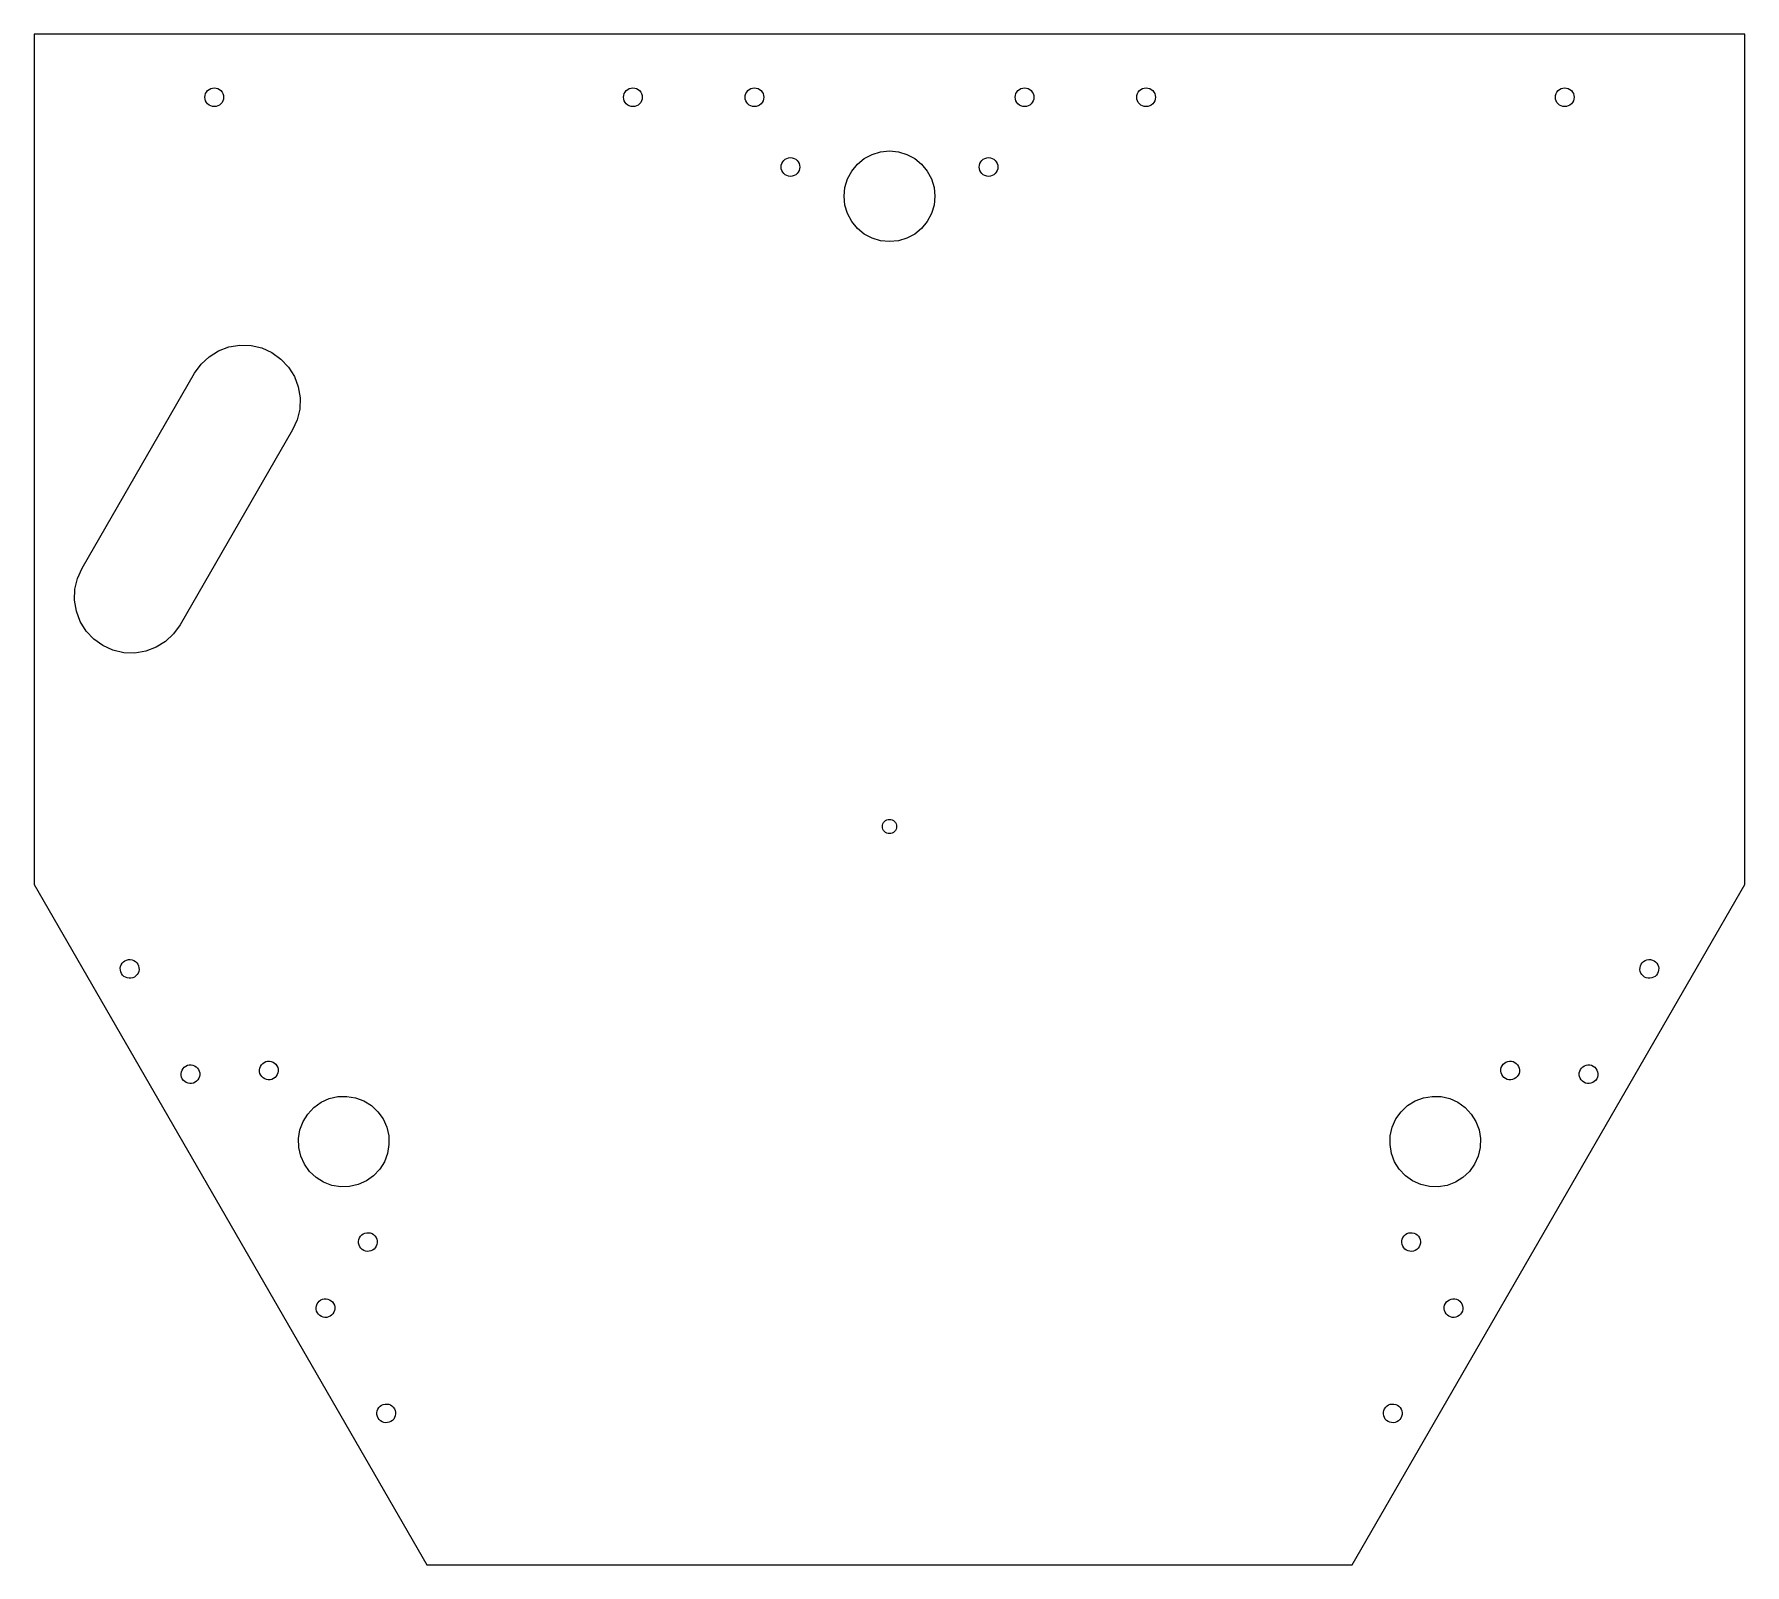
# Model space of a CAD drawing. Header units: metres. Extents: x -190 to 190, y -164 to 176.
import ezdxf

# ---------------------------------------------------------------- set-up
doc = ezdxf.new("R2010")
doc.units = ezdxf.units.M

msp = doc.modelspace()

# ---------------------------------------------------------------- linework, layer by layer
for p, q in [((190, 176), (-190, 176)), ((-190, 176), (-190, -12.9103)), ((190, -12.9103), (190, 176)), ((-151.729, 163.156), (-151.471, 163.471)), ((-151.471, 163.471), (-151.156, 163.729)), ((-151.156, 163.729), (-150.796, 163.922)), ((-150.796, 163.922), (-150.406, 164.04)), ((-150.406, 164.04), (-150, 164.08)), ((-150, 164.08), (-149.594, 164.04)), ((-149.594, 164.04), (-149.204, 163.922)), ((-149.204, 163.922), (-148.844, 163.729)), ((-148.844, 163.729), (-148.529, 163.471)), ((-148.529, 163.471), (-148.271, 163.156)), ((-58.7294, 163.156), (-58.4708, 163.471)), ((-58.4708, 163.471), (-58.1556, 163.729)), ((-58.1556, 163.729), (-57.796, 163.922)), ((-57.796, 163.922), (-57.4058, 164.04)), ((-57.4058, 164.04), (-57, 164.08)), ((-57, 164.08), (-56.5942, 164.04)), ((-56.5942, 164.04), (-56.204, 163.922)), ((-56.204, 163.922), (-55.8444, 163.729)), ((-55.8444, 163.729), (-55.5292, 163.471)), ((-55.5292, 163.471), (-55.2705, 163.156)), ((-31.7294, 163.156), (-31.4708, 163.471)), ((-31.4708, 163.471), (-31.1556, 163.729)), ((-31.1556, 163.729), (-30.796, 163.922)), ((-30.796, 163.922), (-30.4058, 164.04)), ((-30.4058, 164.04), (-30, 164.08)), ((-30, 164.08), (-29.5942, 164.04)), ((-29.5942, 164.04), (-29.204, 163.922)), ((-29.204, 163.922), (-28.8444, 163.729)), ((-28.8444, 163.729), (-28.5292, 163.471)), ((-28.5292, 163.471), (-28.2705, 163.156)), ((28.2705, 163.156), (28.5292, 163.471)), ((28.5292, 163.471), (28.8444, 163.729)), ((28.8444, 163.729), (29.204, 163.922)), ((29.204, 163.922), (29.5942, 164.04)), ((29.5942, 164.04), (30, 164.08)), ((30, 164.08), (30.4058, 164.04)), ((30.4058, 164.04), (30.796, 163.922)), ((30.796, 163.922), (31.1556, 163.729)), ((31.1556, 163.729), (31.4708, 163.471)), ((31.4708, 163.471), (31.7294, 163.156)), ((55.2705, 163.156), (55.5292, 163.471)), ((55.5292, 163.471), (55.8444, 163.729)), ((55.8444, 163.729), (56.204, 163.922)), ((56.204, 163.922), (56.5942, 164.04)), ((56.5942, 164.04), (57, 164.08)), ((57, 164.08), (57.4058, 164.04)), ((57.4058, 164.04), (57.796, 163.922)), ((57.796, 163.922), (58.1556, 163.729)), ((58.1556, 163.729), (58.4708, 163.471)), ((58.4708, 163.471), (58.7294, 163.156)), ((148.271, 163.156), (148.529, 163.471)), ((148.529, 163.471), (148.844, 163.729)), ((148.844, 163.729), (149.204, 163.922)), ((149.204, 163.922), (149.594, 164.04)), ((149.594, 164.04), (150, 164.08)), ((150, 164.08), (150.406, 164.04)), ((150.406, 164.04), (150.796, 163.922)), ((150.796, 163.922), (151.156, 163.729)), ((151.156, 163.729), (151.471, 163.471)), ((151.471, 163.471), (151.729, 163.156)), ((-152.08, 162), (-152.04, 162.406)), ((-152.04, 161.594), (-152.08, 162)), ((-152.04, 162.406), (-151.922, 162.796)), ((-151.922, 161.204), (-152.04, 161.594)), ((-151.922, 162.796), (-151.729, 163.156)), ((-151.729, 160.844), (-151.922, 161.204)), ((-151.471, 160.529), (-151.729, 160.844)), ((-151.156, 160.271), (-151.471, 160.529)), ((-150.796, 160.078), (-151.156, 160.271)), ((-150.406, 159.96), (-150.796, 160.078)), ((-150, 159.92), (-150.406, 159.96)), ((-149.594, 159.96), (-150, 159.92)), ((-149.204, 160.078), (-149.594, 159.96)), ((-148.844, 160.271), (-149.204, 160.078)), ((-148.529, 160.529), (-148.844, 160.271)), ((-148.271, 160.844), (-148.529, 160.529)), ((-148.271, 163.156), (-148.078, 162.796)), ((-148.078, 161.204), (-148.271, 160.844)), ((-148.078, 162.796), (-147.96, 162.406)), ((-147.96, 161.594), (-148.078, 161.204)), ((-147.96, 162.406), (-147.92, 162)), ((-147.92, 162), (-147.96, 161.594)), ((-59.08, 162), (-59.04, 162.406)), ((-59.04, 161.594), (-59.08, 162)), ((-59.04, 162.406), (-58.9217, 162.796)), ((-58.9217, 161.204), (-59.04, 161.594)), ((-58.9217, 162.796), (-58.7294, 163.156)), ((-58.7294, 160.844), (-58.9217, 161.204)), ((-58.4708, 160.529), (-58.7294, 160.844)), ((-58.1556, 160.271), (-58.4708, 160.529)), ((-57.796, 160.078), (-58.1556, 160.271)), ((-57.4058, 159.96), (-57.796, 160.078)), ((-57, 159.92), (-57.4058, 159.96)), ((-56.5942, 159.96), (-57, 159.92)), ((-56.204, 160.078), (-56.5942, 159.96)), ((-55.8444, 160.271), (-56.204, 160.078)), ((-55.5292, 160.529), (-55.8444, 160.271)), ((-55.2705, 160.844), (-55.5292, 160.529)), ((-55.2705, 163.156), (-55.0783, 162.796)), ((-55.0783, 161.204), (-55.2705, 160.844)), ((-55.0783, 162.796), (-54.96, 162.406)), ((-54.96, 161.594), (-55.0783, 161.204)), ((-54.96, 162.406), (-54.92, 162)), ((-54.92, 162), (-54.96, 161.594)), ((-32.08, 162), (-32.04, 162.406)), ((-32.04, 161.594), (-32.08, 162)), ((-32.04, 162.406), (-31.9217, 162.796)), ((-31.9217, 161.204), (-32.04, 161.594)), ((-31.9217, 162.796), (-31.7294, 163.156)), ((-31.7294, 160.844), (-31.9217, 161.204)), ((-31.4708, 160.529), (-31.7294, 160.844)), ((-31.1556, 160.271), (-31.4708, 160.529)), ((-30.796, 160.078), (-31.1556, 160.271)), ((-30.4058, 159.96), (-30.796, 160.078)), ((-30, 159.92), (-30.4058, 159.96)), ((-29.5942, 159.96), (-30, 159.92)), ((-29.204, 160.078), (-29.5942, 159.96)), ((-28.8444, 160.271), (-29.204, 160.078)), ((-28.5292, 160.529), (-28.8444, 160.271)), ((-28.2705, 160.844), (-28.5292, 160.529)), ((-28.2705, 163.156), (-28.0783, 162.796)), ((-28.0783, 161.204), (-28.2705, 160.844)), ((-28.0783, 162.796), (-27.96, 162.406)), ((-27.96, 161.594), (-28.0783, 161.204)), ((-27.96, 162.406), (-27.92, 162)), ((-27.92, 162), (-27.96, 161.594)), ((27.92, 162), (27.96, 162.406)), ((27.96, 161.594), (27.92, 162)), ((27.96, 162.406), (28.0783, 162.796)), ((28.0783, 161.204), (27.96, 161.594)), ((28.0783, 162.796), (28.2705, 163.156)), ((28.2705, 160.844), (28.0783, 161.204)), ((28.5292, 160.529), (28.2705, 160.844)), ((28.8444, 160.271), (28.5292, 160.529)), ((29.204, 160.078), (28.8444, 160.271)), ((29.5942, 159.96), (29.204, 160.078)), ((30, 159.92), (29.5942, 159.96)), ((30.4058, 159.96), (30, 159.92)), ((30.796, 160.078), (30.4058, 159.96)), ((31.1556, 160.271), (30.796, 160.078)), ((31.4708, 160.529), (31.1556, 160.271)), ((31.7294, 160.844), (31.4708, 160.529)), ((31.7294, 163.156), (31.9217, 162.796)), ((31.9217, 161.204), (31.7294, 160.844)), ((31.9217, 162.796), (32.04, 162.406)), ((32.04, 161.594), (31.9217, 161.204)), ((32.04, 162.406), (32.08, 162)), ((32.08, 162), (32.04, 161.594)), ((54.92, 162), (54.96, 162.406)), ((54.96, 161.594), (54.92, 162)), ((54.96, 162.406), (55.0783, 162.796)), ((55.0783, 161.204), (54.96, 161.594)), ((55.0783, 162.796), (55.2705, 163.156)), ((55.2705, 160.844), (55.0783, 161.204)), ((55.5292, 160.529), (55.2705, 160.844)), ((55.8444, 160.271), (55.5292, 160.529)), ((56.204, 160.078), (55.8444, 160.271)), ((56.5942, 159.96), (56.204, 160.078)), ((57, 159.92), (56.5942, 159.96)), ((57.4058, 159.96), (57, 159.92)), ((57.796, 160.078), (57.4058, 159.96)), ((58.1556, 160.271), (57.796, 160.078)), ((58.4708, 160.529), (58.1556, 160.271)), ((58.7294, 160.844), (58.4708, 160.529)), ((58.7294, 163.156), (58.9217, 162.796)), ((58.9217, 161.204), (58.7294, 160.844)), ((58.9217, 162.796), (59.04, 162.406)), ((59.04, 161.594), (58.9217, 161.204)), ((59.04, 162.406), (59.08, 162)), ((59.08, 162), (59.04, 161.594)), ((147.92, 162), (147.96, 162.406)), ((147.96, 161.594), (147.92, 162)), ((147.96, 162.406), (148.078, 162.796)), ((148.078, 161.204), (147.96, 161.594)), ((148.078, 162.796), (148.271, 163.156)), ((148.271, 160.844), (148.078, 161.204)), ((148.529, 160.529), (148.271, 160.844)), ((148.844, 160.271), (148.529, 160.529)), ((149.204, 160.078), (148.844, 160.271)), ((149.594, 159.96), (149.204, 160.078)), ((150, 159.92), (149.594, 159.96)), ((150.406, 159.96), (150, 159.92)), ((150.796, 160.078), (150.406, 159.96)), ((151.156, 160.271), (150.796, 160.078)), ((151.471, 160.529), (151.156, 160.271)), ((151.729, 160.844), (151.471, 160.529)), ((151.729, 163.156), (151.922, 162.796)), ((151.922, 161.204), (151.729, 160.844)), ((151.922, 162.796), (152.04, 162.406)), ((152.04, 161.594), (151.922, 161.204)), ((152.04, 162.406), (152.08, 162)), ((152.08, 162), (152.04, 161.594)), ((-23.4708, 147.971), (-23.1556, 148.229)), ((-23.1556, 148.229), (-22.796, 148.422)), ((-22.796, 148.422), (-22.4058, 148.54)), ((-22.4058, 148.54), (-22, 148.58)), ((-22, 148.58), (-21.5942, 148.54)), ((-21.5942, 148.54), (-21.204, 148.422)), ((-21.204, 148.422), (-20.8444, 148.229)), ((-20.8444, 148.229), (-20.5292, 147.971)), ((-7.12762, 147.128), (-5.60014, 148.381)), ((-5.60014, 148.381), (-3.85744, 149.313)), ((-3.85744, 149.313), (-1.96651, 149.886)), ((-1.96651, 149.886), (0, 150.08)), ((0, 150.08), (1.96651, 149.886)), ((1.96651, 149.886), (3.85744, 149.313)), ((3.85744, 149.313), (5.60014, 148.381)), ((5.60014, 148.381), (7.12762, 147.128)), ((20.5292, 147.971), (20.8444, 148.229)), ((20.8444, 148.229), (21.204, 148.422)), ((21.204, 148.422), (21.5942, 148.54)), ((21.5942, 148.54), (22, 148.58)), ((22, 148.58), (22.4058, 148.54)), ((22.4058, 148.54), (22.796, 148.422)), ((22.796, 148.422), (23.1556, 148.229)), ((23.1556, 148.229), (23.4708, 147.971)), ((-24.08, 146.5), (-24.04, 146.906)), ((-24.04, 146.094), (-24.08, 146.5)), ((-24.04, 146.906), (-23.9217, 147.296)), ((-23.9217, 145.704), (-24.04, 146.094)), ((-23.9217, 147.296), (-23.7294, 147.656)), ((-23.7294, 145.344), (-23.9217, 145.704)), ((-23.7294, 147.656), (-23.4708, 147.971)), ((-23.4708, 145.029), (-23.7294, 145.344)), ((-23.1556, 144.771), (-23.4708, 145.029)), ((-22.796, 144.578), (-23.1556, 144.771)), ((-22.4058, 144.46), (-22.796, 144.578)), ((-22, 144.42), (-22.4058, 144.46)), ((-21.5942, 144.46), (-22, 144.42)), ((-21.204, 144.578), (-21.5942, 144.46)), ((-20.8444, 144.771), (-21.204, 144.578)), ((-20.5292, 145.029), (-20.8444, 144.771)), ((-20.5292, 147.971), (-20.2705, 147.656)), ((-20.2705, 145.344), (-20.5292, 145.029)), ((-20.2705, 147.656), (-20.0783, 147.296)), ((-20.0783, 145.704), (-20.2705, 145.344)), ((-20.0783, 147.296), (-19.96, 146.906)), ((-19.96, 146.094), (-20.0783, 145.704)), ((-19.96, 146.906), (-19.92, 146.5)), ((-19.92, 146.5), (-19.96, 146.094)), ((-9.3127, 143.857), (-8.38121, 145.6)), ((-8.38121, 145.6), (-7.12762, 147.128)), ((7.12762, 147.128), (8.38121, 145.6)), ((8.38121, 145.6), (9.3127, 143.857)), ((19.92, 146.5), (19.96, 146.906)), ((19.96, 146.094), (19.92, 146.5)), ((19.96, 146.906), (20.0783, 147.296)), ((20.0783, 145.704), (19.96, 146.094)), ((20.0783, 147.296), (20.2705, 147.656)), ((20.2705, 145.344), (20.0783, 145.704)), ((20.2705, 147.656), (20.5292, 147.971)), ((20.5292, 145.029), (20.2705, 145.344)), ((20.8444, 144.771), (20.5292, 145.029)), ((21.204, 144.578), (20.8444, 144.771)), ((21.5942, 144.46), (21.204, 144.578)), ((22, 144.42), (21.5942, 144.46)), ((22.4058, 144.46), (22, 144.42)), ((22.796, 144.578), (22.4058, 144.46)), ((23.1556, 144.771), (22.796, 144.578)), ((23.4708, 145.029), (23.1556, 144.771)), ((23.4708, 147.971), (23.7294, 147.656)), ((23.7294, 145.344), (23.4708, 145.029)), ((23.7294, 147.656), (23.9217, 147.296)), ((23.9217, 145.704), (23.7294, 145.344)), ((23.9217, 147.296), (24.04, 146.906)), ((24.04, 146.094), (23.9217, 145.704)), ((24.04, 146.906), (24.08, 146.5)), ((24.08, 146.5), (24.04, 146.094)), ((-10.08, 140), (-9.88631, 141.967)), ((-9.88631, 141.967), (-9.3127, 143.857)), ((9.3127, 143.857), (9.88631, 141.967)), ((9.88631, 141.967), (10.08, 140)), ((-9.88631, 138.033), (-10.08, 140)), ((-9.3127, 136.143), (-9.88631, 138.033)), ((9.88631, 138.033), (9.3127, 136.143)), ((10.08, 140), (9.88631, 138.033)), ((-8.38121, 134.4), (-9.3127, 136.143)), ((-7.12762, 132.872), (-8.38121, 134.4)), ((8.38121, 134.4), (7.12762, 132.872)), ((9.3127, 136.143), (8.38121, 134.4)), ((-5.60014, 131.619), (-7.12762, 132.872)), ((-3.85744, 130.687), (-5.60014, 131.619)), ((-1.96651, 130.114), (-3.85744, 130.687)), ((0, 129.92), (-1.96651, 130.114)), ((1.96651, 130.114), (0, 129.92)), ((3.85744, 130.687), (1.96651, 130.114)), ((5.60014, 131.619), (3.85744, 130.687)), ((7.12762, 132.872), (5.60014, 131.619)), ((-149.046, 105.669), (-146.738, 106.538)), ((-146.738, 106.538), (-144.304, 106.939)), ((-144.304, 106.939), (-141.84, 106.859)), ((-141.84, 106.859), (-139.438, 106.299)), ((-154.376, 100.676), (-152.94, 102.681)), ((-152.94, 102.681), (-151.14, 104.367)), ((-151.14, 104.367), (-149.046, 105.669)), ((-139.438, 106.299), (-137.192, 105.281)), ((-137.192, 105.281), (-135.187, 103.844)), ((-135.187, 103.844), (-133.501, 102.044)), ((-179.376, 57.3749), (-154.376, 100.676)), ((-133.501, 102.044), (-132.199, 99.9502)), ((-132.199, 99.9502), (-131.33, 97.6422)), ((-131.33, 97.6422), (-130.929, 95.209)), ((-130.929, 95.209), (-131.009, 92.7442)), ((-131.009, 92.7442), (-131.569, 90.3425)), ((-132.587, 88.0962), (-157.587, 44.7949)), ((-131.569, 90.3425), (-132.587, 88.0962)), ((-180.394, 55.1286), (-179.376, 57.3749)), ((-180.954, 52.7269), (-180.394, 55.1286)), ((-181.035, 50.2622), (-180.954, 52.7269)), ((-180.633, 47.829), (-181.035, 50.2622)), ((-179.764, 45.5209), (-180.633, 47.829)), ((-178.462, 43.4267), (-179.764, 45.5209)), ((-176.776, 41.6268), (-178.462, 43.4267)), ((-159.024, 42.7904), (-160.823, 41.1046)), ((-157.587, 44.7949), (-159.024, 42.7904)), ((-174.772, 40.1903), (-176.776, 41.6268)), ((-172.525, 39.1725), (-174.772, 40.1903)), ((-170.124, 38.6125), (-172.525, 39.1725)), ((-167.659, 38.5319), (-170.124, 38.6125)), ((-165.226, 38.9336), (-167.659, 38.5319)), ((-162.918, 39.8023), (-165.226, 38.9336)), ((-160.823, 41.1046), (-162.918, 39.8023)), ((-1.57999, 0), (-1.54964, 0.30823)), ((-1.54964, -0.30823), (-1.57999, 0)), ((-1.54964, 0.30823), (-1.45972, 0.60463)), ((-1.45972, 0.60463), (-1.31372, 0.87779)), ((-1.31372, 0.87779), (-1.11722, 1.11722)), ((-1.11722, 1.11722), (-0.87779, 1.31372)), ((-0.87779, 1.31372), (-0.60463, 1.45972)), ((-0.60463, 1.45972), (-0.30823, 1.54964)), ((-0.30823, 1.54964), (0, 1.57999)), ((0, 1.57999), (0.30823, 1.54964)), ((0.30823, 1.54964), (0.60463, 1.45972)), ((0.60463, 1.45972), (0.87779, 1.31372)), ((0.87779, 1.31372), (1.11722, 1.11722)), ((1.11722, 1.11722), (1.31372, 0.87779)), ((1.31372, 0.87779), (1.45972, 0.60463)), ((1.45972, 0.60463), (1.54964, 0.30823)), ((1.54964, 0.30823), (1.57999, 0)), ((1.57999, 0), (1.54964, -0.30823)), ((-1.45972, -0.60463), (-1.54964, -0.30823)), ((-1.31372, -0.87779), (-1.45972, -0.60463)), ((-1.11722, -1.11722), (-1.31372, -0.87779)), ((-0.87779, -1.31372), (-1.11722, -1.11722)), ((-0.60463, -1.45972), (-0.87779, -1.31372)), ((-0.30823, -1.54964), (-0.60463, -1.45972)), ((0, -1.57999), (-0.30823, -1.54964)), ((0.30823, -1.54964), (0, -1.57999)), ((0.60463, -1.45972), (0.30823, -1.54964)), ((0.87779, -1.31372), (0.60463, -1.45972)), ((1.11722, -1.11722), (0.87779, -1.31372)), ((1.31372, -0.87779), (1.11722, -1.11722)), ((1.45972, -0.60463), (1.31372, -0.87779)), ((1.54964, -0.30823), (1.45972, -0.60463)), ((-190, -12.9103), (-102.768, -164)), ((102.768, -164), (190, -12.9103)), ((-170.662, -30.7166), (-170.446, -30.3703)), ((-170.446, -30.3703), (-170.168, -30.0727)), ((-170.168, -30.0727), (-169.836, -29.8352)), ((-169.836, -29.8352), (-169.465, -29.6669)), ((-169.465, -29.6669), (-169.068, -29.5743)), ((-169.068, -29.5743), (-168.66, -29.561)), ((-168.66, -29.561), (-168.258, -29.6274)), ((-168.258, -29.6274), (-167.876, -29.7711)), ((-167.876, -29.7711), (-167.53, -29.9864)), ((-167.53, -29.9864), (-167.232, -30.2651)), ((-167.232, -30.2651), (-166.995, -30.5965)), ((166.995, -30.5965), (167.232, -30.2651)), ((167.232, -30.2651), (167.53, -29.9864)), ((167.53, -29.9864), (167.876, -29.7711)), ((167.876, -29.7711), (168.258, -29.6274)), ((168.258, -29.6274), (168.66, -29.561)), ((168.66, -29.561), (169.068, -29.5743)), ((169.068, -29.5743), (169.465, -29.6669)), ((169.465, -29.6669), (169.836, -29.8352)), ((169.836, -29.8352), (170.168, -30.0727)), ((170.168, -30.0727), (170.446, -30.3703)), ((170.446, -30.3703), (170.662, -30.7166)), ((-170.872, -31.5005), (-170.805, -31.0982)), ((-170.858, -31.908), (-170.872, -31.5005)), ((-170.766, -32.3051), (-170.858, -31.908)), ((-170.805, -31.0982), (-170.662, -30.7166)), ((-170.597, -32.6765), (-170.766, -32.3051)), ((-170.36, -33.008), (-170.597, -32.6765)), ((-170.062, -33.2867), (-170.36, -33.008)), ((-169.716, -33.502), (-170.062, -33.2867)), ((-169.334, -33.6457), (-169.716, -33.502)), ((-168.932, -33.7121), (-169.334, -33.6457)), ((-168.525, -33.6987), (-168.932, -33.7121)), ((-168.128, -33.6062), (-168.525, -33.6987)), ((-167.756, -33.4379), (-168.128, -33.6062)), ((-167.425, -33.2004), (-167.756, -33.4379)), ((-167.146, -32.9028), (-167.425, -33.2004)), ((-166.931, -32.5565), (-167.146, -32.9028)), ((-166.995, -30.5965), (-166.826, -30.968)), ((-166.787, -32.1749), (-166.931, -32.5565)), ((-166.826, -30.968), (-166.734, -31.3651)), ((-166.721, -31.7726), (-166.787, -32.1749)), ((-166.734, -31.3651), (-166.721, -31.7726)), ((166.721, -31.7726), (166.734, -31.3651)), ((166.787, -32.1749), (166.721, -31.7726)), ((166.734, -31.3651), (166.826, -30.968)), ((166.931, -32.5565), (166.787, -32.1749)), ((166.826, -30.968), (166.995, -30.5965)), ((167.146, -32.9028), (166.931, -32.5565)), ((167.425, -33.2004), (167.146, -32.9028)), ((167.756, -33.4379), (167.425, -33.2004)), ((168.128, -33.6062), (167.756, -33.4379)), ((168.525, -33.6987), (168.128, -33.6062)), ((168.932, -33.7121), (168.525, -33.6987)), ((169.334, -33.6457), (168.932, -33.7121)), ((169.716, -33.502), (169.334, -33.6457)), ((170.062, -33.2867), (169.716, -33.502)), ((170.36, -33.008), (170.062, -33.2867)), ((170.597, -32.6765), (170.36, -33.008)), ((170.766, -32.3051), (170.597, -32.6765)), ((170.662, -30.7166), (170.805, -31.0982)), ((170.858, -31.908), (170.766, -32.3051)), ((170.805, -31.0982), (170.872, -31.5005)), ((170.872, -31.5005), (170.858, -31.908)), ((-156.336, -53.2179), (-155.965, -53.0496)), ((-155.965, -53.0496), (-155.568, -52.957)), ((-155.568, -52.957), (-155.16, -52.9437)), ((-155.16, -52.9437), (-154.758, -53.0101)), ((-154.758, -53.0101), (-154.376, -53.1537)), ((-154.376, -53.1537), (-154.03, -53.3691)), ((-139.738, -53.2775), (-139.523, -52.9312)), ((-139.523, -52.9312), (-139.244, -52.6336)), ((-139.244, -52.6336), (-138.913, -52.3961)), ((-138.913, -52.3961), (-138.541, -52.2278)), ((-138.541, -52.2278), (-138.144, -52.1352)), ((-138.144, -52.1352), (-137.737, -52.1219)), ((-137.737, -52.1219), (-137.334, -52.1883)), ((-137.334, -52.1883), (-136.953, -52.3319)), ((-136.953, -52.3319), (-136.606, -52.5473)), ((-136.606, -52.5473), (-136.309, -52.826)), ((-136.309, -52.826), (-136.071, -53.1574)), ((-136.071, -53.1574), (-135.903, -53.5288)), ((135.903, -53.5288), (136.071, -53.1574)), ((136.071, -53.1574), (136.309, -52.826)), ((136.309, -52.826), (136.606, -52.5473)), ((136.606, -52.5473), (136.953, -52.3319)), ((136.953, -52.3319), (137.334, -52.1883)), ((137.334, -52.1883), (137.737, -52.1219)), ((137.737, -52.1219), (138.144, -52.1352)), ((138.144, -52.1352), (138.541, -52.2278)), ((138.541, -52.2278), (138.913, -52.3961)), ((138.913, -52.3961), (139.244, -52.6336)), ((139.244, -52.6336), (139.523, -52.9312)), ((139.523, -52.9312), (139.738, -53.2775)), ((154.03, -53.3691), (154.376, -53.1537)), ((154.376, -53.1537), (154.758, -53.0101)), ((154.758, -53.0101), (155.16, -52.9437)), ((155.16, -52.9437), (155.568, -52.957)), ((155.568, -52.957), (155.965, -53.0496)), ((155.965, -53.0496), (156.336, -53.2179)), ((-157.372, -54.8832), (-157.305, -54.4809)), ((-157.358, -55.2907), (-157.372, -54.8832)), ((-157.266, -55.6878), (-157.358, -55.2907)), ((-157.305, -54.4809), (-157.162, -54.0993)), ((-157.097, -56.0592), (-157.266, -55.6878)), ((-157.162, -54.0993), (-156.946, -53.753)), ((-156.86, -56.3907), (-157.097, -56.0592)), ((-156.946, -53.753), (-156.668, -53.4554)), ((-156.562, -56.6694), (-156.86, -56.3907)), ((-156.668, -53.4554), (-156.336, -53.2179)), ((-156.216, -56.8847), (-156.562, -56.6694)), ((-155.834, -57.0284), (-156.216, -56.8847)), ((-154.628, -56.9888), (-155.025, -57.0814)), ((-154.256, -56.8206), (-154.628, -56.9888)), ((-153.925, -56.5831), (-154.256, -56.8206)), ((-154.03, -53.3691), (-153.732, -53.6478)), ((-153.646, -56.2855), (-153.925, -56.5831)), ((-153.732, -53.6478), (-153.495, -53.9792)), ((-153.431, -55.9392), (-153.646, -56.2855)), ((-153.495, -53.9792), (-153.326, -54.3506)), ((-153.287, -55.5576), (-153.431, -55.9392)), ((-153.326, -54.3506), (-153.234, -54.7477)), ((-153.221, -55.1553), (-153.287, -55.5576)), ((-153.234, -54.7477), (-153.221, -55.1553)), ((-139.948, -54.0614), (-139.882, -53.6591)), ((-139.935, -54.4689), (-139.948, -54.0614)), ((-139.842, -54.866), (-139.935, -54.4689)), ((-139.882, -53.6591), (-139.738, -53.2775)), ((-139.674, -55.2374), (-139.842, -54.866)), ((-139.437, -55.5689), (-139.674, -55.2374)), ((-139.139, -55.8476), (-139.437, -55.5689)), ((-138.793, -56.0629), (-139.139, -55.8476)), ((-138.411, -56.2066), (-138.793, -56.0629)), ((-138.009, -56.273), (-138.411, -56.2066)), ((-137.601, -56.2596), (-138.009, -56.273)), ((-137.204, -56.1671), (-137.601, -56.2596)), ((-136.833, -55.9988), (-137.204, -56.1671)), ((-136.501, -55.7613), (-136.833, -55.9988)), ((-136.223, -55.4637), (-136.501, -55.7613)), ((-136.007, -55.1174), (-136.223, -55.4637)), ((-135.864, -54.7358), (-136.007, -55.1174)), ((-135.903, -53.5288), (-135.811, -53.9259)), ((-135.797, -54.3335), (-135.864, -54.7358)), ((-135.811, -53.9259), (-135.797, -54.3335)), ((135.797, -54.3335), (135.811, -53.9259)), ((135.864, -54.7358), (135.797, -54.3335)), ((135.811, -53.9259), (135.903, -53.5288)), ((136.007, -55.1174), (135.864, -54.7358)), ((136.223, -55.4637), (136.007, -55.1174)), ((136.501, -55.7613), (136.223, -55.4637)), ((136.833, -55.9988), (136.501, -55.7613)), ((137.204, -56.1671), (136.833, -55.9988)), ((137.601, -56.2596), (137.204, -56.1671)), ((138.009, -56.273), (137.601, -56.2596)), ((138.411, -56.2066), (138.009, -56.273)), ((138.793, -56.0629), (138.411, -56.2066)), ((139.139, -55.8476), (138.793, -56.0629)), ((139.437, -55.5689), (139.139, -55.8476)), ((139.674, -55.2374), (139.437, -55.5689)), ((139.842, -54.866), (139.674, -55.2374)), ((139.738, -53.2775), (139.882, -53.6591)), ((139.935, -54.4689), (139.842, -54.866)), ((139.882, -53.6591), (139.948, -54.0614)), ((139.948, -54.0614), (139.935, -54.4689)), ((153.221, -55.1553), (153.234, -54.7477)), ((153.287, -55.5576), (153.221, -55.1553)), ((153.234, -54.7477), (153.326, -54.3506)), ((153.431, -55.9392), (153.287, -55.5576)), ((153.326, -54.3506), (153.495, -53.9792)), ((153.646, -56.2855), (153.431, -55.9392)), ((153.495, -53.9792), (153.732, -53.6478)), ((153.925, -56.5831), (153.646, -56.2855)), ((153.732, -53.6478), (154.03, -53.3691)), ((154.256, -56.8206), (153.925, -56.5831)), ((154.628, -56.9888), (154.256, -56.8206)), ((155.025, -57.0814), (154.628, -56.9888)), ((156.216, -56.8847), (155.834, -57.0284)), ((156.562, -56.6694), (156.216, -56.8847)), ((156.336, -53.2179), (156.668, -53.4554)), ((156.86, -56.3907), (156.562, -56.6694)), ((156.668, -53.4554), (156.946, -53.753)), ((157.097, -56.0592), (156.86, -56.3907)), ((156.946, -53.753), (157.162, -54.0993)), ((157.266, -55.6878), (157.097, -56.0592)), ((157.162, -54.0993), (157.305, -54.4809)), ((157.358, -55.2907), (157.266, -55.6878)), ((157.305, -54.4809), (157.372, -54.8832)), ((157.372, -54.8832), (157.358, -55.2907)), ((-155.432, -57.0948), (-155.834, -57.0284)), ((-155.025, -57.0814), (-155.432, -57.0948)), ((-126.284, -61.2705), (-124.484, -60.4549)), ((-124.484, -60.4549), (-122.559, -60.0062)), ((-122.559, -60.0062), (-120.584, -59.9416)), ((-120.584, -59.9416), (-118.635, -60.2635)), ((-118.635, -60.2635), (-116.785, -60.9595)), ((116.785, -60.9595), (118.635, -60.2635)), ((118.635, -60.2635), (120.584, -59.9416)), ((120.584, -59.9416), (122.559, -60.0062)), ((122.559, -60.0062), (124.484, -60.4549)), ((124.484, -60.4549), (126.284, -61.2705)), ((155.432, -57.0948), (155.025, -57.0814)), ((155.834, -57.0284), (155.432, -57.0948)), ((-130.284, -65.5417), (-129.241, -63.8637)), ((-129.241, -63.8637), (-127.89, -62.4214)), ((-127.89, -62.4214), (-126.284, -61.2705)), ((-116.785, -60.9595), (-115.107, -62.003)), ((-115.107, -62.003), (-113.665, -63.3538)), ((-113.665, -63.3538), (-112.514, -64.96)), ((112.514, -64.96), (113.665, -63.3538)), ((113.665, -63.3538), (115.107, -62.003)), ((115.107, -62.003), (116.785, -60.9595)), ((126.284, -61.2705), (127.89, -62.4214)), ((127.89, -62.4214), (129.241, -63.8637)), ((129.241, -63.8637), (130.284, -65.5417)), ((-131.302, -69.3407), (-130.98, -67.3911)), ((-130.98, -67.3911), (-130.284, -65.5417)), ((-112.514, -64.96), (-111.699, -66.7599)), ((-111.699, -66.7599), (-111.25, -68.6843)), ((111.25, -68.6843), (111.699, -66.7599)), ((111.699, -66.7599), (112.514, -64.96)), ((130.284, -65.5417), (130.98, -67.3911)), ((130.98, -67.3911), (131.302, -69.3407)), ((-131.237, -71.3157), (-131.302, -69.3407)), ((-130.789, -73.2401), (-131.237, -71.3157)), ((-111.185, -70.6593), (-111.507, -72.6089)), ((-111.25, -68.6843), (-111.185, -70.6593)), ((111.185, -70.6593), (111.25, -68.6843)), ((111.507, -72.6089), (111.185, -70.6593)), ((131.237, -71.3157), (130.789, -73.2401)), ((131.302, -69.3407), (131.237, -71.3157)), ((-129.973, -75.04), (-130.789, -73.2401)), ((-128.822, -76.6462), (-129.973, -75.04)), ((-112.203, -74.4583), (-113.247, -76.1363)), ((-111.507, -72.6089), (-112.203, -74.4583)), ((112.203, -74.4583), (111.507, -72.6089)), ((113.247, -76.1363), (112.203, -74.4583)), ((129.973, -75.04), (128.822, -76.6462)), ((130.789, -73.2401), (129.973, -75.04)), ((-127.38, -77.997), (-128.822, -76.6462)), ((-125.702, -79.0405), (-127.38, -77.997)), ((-123.852, -79.7365), (-125.702, -79.0405)), ((-121.903, -80.0584), (-123.852, -79.7365)), ((-118.003, -79.545), (-119.928, -79.9938)), ((-116.204, -78.7295), (-118.003, -79.545)), ((-114.597, -77.5785), (-116.204, -78.7295)), ((-113.247, -76.1363), (-114.597, -77.5785)), ((114.597, -77.5785), (113.247, -76.1363)), ((116.204, -78.7295), (114.597, -77.5785)), ((118.003, -79.545), (116.204, -78.7295)), ((119.928, -79.9938), (118.003, -79.545)), ((123.852, -79.7365), (121.903, -80.0584)), ((125.702, -79.0405), (123.852, -79.7365)), ((127.38, -77.997), (125.702, -79.0405)), ((128.822, -76.6462), (127.38, -77.997)), ((-119.928, -79.9938), (-121.903, -80.0584)), ((121.903, -80.0584), (119.928, -79.9938)), ((-117.738, -91.3826), (-117.523, -91.0363)), ((-117.523, -91.0363), (-117.244, -90.7387)), ((-117.244, -90.7387), (-116.913, -90.5012)), ((-116.913, -90.5012), (-116.541, -90.3329)), ((-116.541, -90.3329), (-116.144, -90.2404)), ((-116.144, -90.2404), (-115.737, -90.227)), ((-115.737, -90.227), (-115.334, -90.2934)), ((-115.334, -90.2934), (-114.953, -90.4371)), ((-114.953, -90.4371), (-114.606, -90.6524)), ((-114.606, -90.6524), (-114.309, -90.9311)), ((-114.309, -90.9311), (-114.071, -91.2626)), ((114.071, -91.2626), (114.309, -90.9311)), ((114.309, -90.9311), (114.606, -90.6524)), ((114.606, -90.6524), (114.953, -90.4371)), ((114.953, -90.4371), (115.334, -90.2934)), ((115.334, -90.2934), (115.737, -90.227)), ((115.737, -90.227), (116.144, -90.2404)), ((116.144, -90.2404), (116.541, -90.3329)), ((116.541, -90.3329), (116.913, -90.5012)), ((116.913, -90.5012), (117.244, -90.7387)), ((117.244, -90.7387), (117.523, -91.0363)), ((117.523, -91.0363), (117.738, -91.3826)), ((-117.948, -92.1665), (-117.882, -91.7642)), ((-117.935, -92.5741), (-117.948, -92.1665)), ((-117.842, -92.9711), (-117.935, -92.5741)), ((-117.882, -91.7642), (-117.738, -91.3826)), ((-117.674, -93.3426), (-117.842, -92.9711)), ((-117.437, -93.674), (-117.674, -93.3426)), ((-117.139, -93.9527), (-117.437, -93.674)), ((-116.793, -94.168), (-117.139, -93.9527)), ((-116.411, -94.3117), (-116.793, -94.168)), ((-116.009, -94.3781), (-116.411, -94.3117)), ((-115.601, -94.3648), (-116.009, -94.3781)), ((-115.204, -94.2722), (-115.601, -94.3648)), ((-114.833, -94.1039), (-115.204, -94.2722)), ((-114.501, -93.8664), (-114.833, -94.1039)), ((-114.223, -93.5688), (-114.501, -93.8664)), ((-114.007, -93.2225), (-114.223, -93.5688)), ((-114.071, -91.2626), (-113.903, -91.634)), ((-113.864, -92.8409), (-114.007, -93.2225)), ((-113.903, -91.634), (-113.811, -92.0311)), ((-113.797, -92.4386), (-113.864, -92.8409)), ((-113.811, -92.0311), (-113.797, -92.4386)), ((113.797, -92.4386), (113.811, -92.0311)), ((113.864, -92.8409), (113.797, -92.4386)), ((113.811, -92.0311), (113.903, -91.634)), ((114.007, -93.2225), (113.864, -92.8409)), ((113.903, -91.634), (114.071, -91.2626)), ((114.223, -93.5688), (114.007, -93.2225)), ((114.501, -93.8664), (114.223, -93.5688)), ((114.833, -94.1039), (114.501, -93.8664)), ((115.204, -94.2722), (114.833, -94.1039)), ((115.601, -94.3648), (115.204, -94.2722)), ((116.009, -94.3781), (115.601, -94.3648)), ((116.411, -94.3117), (116.009, -94.3781)), ((116.793, -94.168), (116.411, -94.3117)), ((117.139, -93.9527), (116.793, -94.168)), ((117.437, -93.674), (117.139, -93.9527)), ((117.674, -93.3426), (117.437, -93.674)), ((117.842, -92.9711), (117.674, -93.3426)), ((117.738, -91.3826), (117.882, -91.7642)), ((117.935, -92.5741), (117.842, -92.9711)), ((117.882, -91.7642), (117.948, -92.1665)), ((117.948, -92.1665), (117.935, -92.5741)), ((-127.305, -106.442), (-127.162, -106.061)), ((-127.162, -106.061), (-126.946, -105.715)), ((-126.946, -105.715), (-126.668, -105.417)), ((-126.668, -105.417), (-126.336, -105.179)), ((-126.336, -105.179), (-125.965, -105.011)), ((-125.965, -105.011), (-125.568, -104.919)), ((-125.568, -104.919), (-125.16, -104.905)), ((-125.16, -104.905), (-124.758, -104.972)), ((-124.758, -104.972), (-124.376, -105.115)), ((-124.376, -105.115), (-124.03, -105.331)), ((-124.03, -105.331), (-123.732, -105.609)), ((-123.732, -105.609), (-123.495, -105.941)), ((-123.495, -105.941), (-123.326, -106.312)), ((-123.326, -106.312), (-123.234, -106.709)), ((123.234, -106.709), (123.326, -106.312)), ((123.326, -106.312), (123.495, -105.941)), ((123.495, -105.941), (123.732, -105.609)), ((123.732, -105.609), (124.03, -105.331)), ((124.03, -105.331), (124.376, -105.115)), ((124.376, -105.115), (124.758, -104.972)), ((124.758, -104.972), (125.16, -104.905)), ((125.16, -104.905), (125.568, -104.919)), ((125.568, -104.919), (125.965, -105.011)), ((125.965, -105.011), (126.336, -105.179)), ((126.336, -105.179), (126.668, -105.417)), ((126.668, -105.417), (126.946, -105.715)), ((126.946, -105.715), (127.162, -106.061)), ((127.162, -106.061), (127.305, -106.442)), ((-127.372, -106.845), (-127.305, -106.442)), ((-127.358, -107.252), (-127.372, -106.845)), ((-127.266, -107.649), (-127.358, -107.252)), ((-127.097, -108.021), (-127.266, -107.649)), ((-126.86, -108.352), (-127.097, -108.021)), ((-126.562, -108.631), (-126.86, -108.352)), ((-126.216, -108.846), (-126.562, -108.631)), ((-125.834, -108.99), (-126.216, -108.846)), ((-125.432, -109.056), (-125.834, -108.99)), ((-125.025, -109.043), (-125.432, -109.056)), ((-124.628, -108.95), (-125.025, -109.043)), ((-124.256, -108.782), (-124.628, -108.95)), ((-123.925, -108.545), (-124.256, -108.782)), ((-123.646, -108.247), (-123.925, -108.545)), ((-123.431, -107.901), (-123.646, -108.247)), ((-123.287, -107.519), (-123.431, -107.901)), ((-123.221, -107.117), (-123.287, -107.519)), ((-123.234, -106.709), (-123.221, -107.117)), ((123.221, -107.117), (123.234, -106.709)), ((123.287, -107.519), (123.221, -107.117)), ((123.431, -107.901), (123.287, -107.519)), ((123.646, -108.247), (123.431, -107.901)), ((123.925, -108.545), (123.646, -108.247)), ((124.256, -108.782), (123.925, -108.545)), ((124.628, -108.95), (124.256, -108.782)), ((125.025, -109.043), (124.628, -108.95)), ((125.432, -109.056), (125.025, -109.043)), ((125.834, -108.99), (125.432, -109.056)), ((126.216, -108.846), (125.834, -108.99)), ((126.562, -108.631), (126.216, -108.846)), ((126.86, -108.352), (126.562, -108.631)), ((127.097, -108.021), (126.86, -108.352)), ((127.266, -107.649), (127.097, -108.021)), ((127.358, -107.252), (127.266, -107.649)), ((127.305, -106.442), (127.372, -106.845)), ((127.372, -106.845), (127.358, -107.252)), ((-113.662, -129.443), (-113.446, -129.097)), ((-113.446, -129.097), (-113.168, -128.8)), ((-113.168, -128.8), (-112.836, -128.562)), ((-112.836, -128.562), (-112.465, -128.394)), ((-112.465, -128.394), (-112.068, -128.301)), ((-112.068, -128.301), (-111.66, -128.288)), ((-111.66, -128.288), (-111.258, -128.354)), ((-111.258, -128.354), (-110.876, -128.498)), ((-110.876, -128.498), (-110.53, -128.713)), ((-110.53, -128.713), (-110.232, -128.992)), ((-110.232, -128.992), (-109.995, -129.323)), ((109.995, -129.323), (110.232, -128.992)), ((110.232, -128.992), (110.53, -128.713)), ((110.53, -128.713), (110.876, -128.498)), ((110.876, -128.498), (111.258, -128.354)), ((111.258, -128.354), (111.66, -128.288)), ((111.66, -128.288), (112.068, -128.301)), ((112.068, -128.301), (112.465, -128.394)), ((112.465, -128.394), (112.836, -128.562)), ((112.836, -128.562), (113.168, -128.8)), ((113.168, -128.8), (113.446, -129.097)), ((113.446, -129.097), (113.662, -129.443)), ((-113.872, -130.227), (-113.805, -129.825)), ((-113.858, -130.635), (-113.872, -130.227)), ((-113.766, -131.032), (-113.858, -130.635)), ((-113.805, -129.825), (-113.662, -129.443)), ((-113.597, -131.403), (-113.766, -131.032)), ((-113.36, -131.735), (-113.597, -131.403)), ((-113.062, -132.014), (-113.36, -131.735)), ((-112.716, -132.229), (-113.062, -132.014)), ((-112.334, -132.373), (-112.716, -132.229)), ((-111.932, -132.439), (-112.334, -132.373)), ((-111.525, -132.426), (-111.932, -132.439)), ((-111.128, -132.333), (-111.525, -132.426)), ((-110.756, -132.165), (-111.128, -132.333)), ((-110.425, -131.927), (-110.756, -132.165)), ((-110.146, -131.63), (-110.425, -131.927)), ((-109.931, -131.283), (-110.146, -131.63)), ((-109.995, -129.323), (-109.826, -129.695)), ((-109.787, -130.902), (-109.931, -131.283)), ((-109.826, -129.695), (-109.734, -130.092)), ((-109.721, -130.499), (-109.787, -130.902)), ((-109.734, -130.092), (-109.721, -130.499)), ((109.721, -130.499), (109.734, -130.092)), ((109.787, -130.902), (109.721, -130.499)), ((109.734, -130.092), (109.826, -129.695)), ((109.931, -131.283), (109.787, -130.902)), ((109.826, -129.695), (109.995, -129.323)), ((110.146, -131.63), (109.931, -131.283)), ((110.425, -131.927), (110.146, -131.63)), ((110.756, -132.165), (110.425, -131.927)), ((111.128, -132.333), (110.756, -132.165)), ((111.525, -132.426), (111.128, -132.333)), ((111.932, -132.439), (111.525, -132.426)), ((112.334, -132.373), (111.932, -132.439)), ((112.716, -132.229), (112.334, -132.373)), ((113.062, -132.014), (112.716, -132.229)), ((113.36, -131.735), (113.062, -132.014)), ((113.597, -131.403), (113.36, -131.735)), ((113.766, -131.032), (113.597, -131.403)), ((113.662, -129.443), (113.805, -129.825)), ((113.858, -130.635), (113.766, -131.032)), ((113.805, -129.825), (113.872, -130.227)), ((113.872, -130.227), (113.858, -130.635)), ((-102.768, -164), (102.768, -164))]:
    msp.add_line(p, q)

doc.saveas('drawing.dxf')
